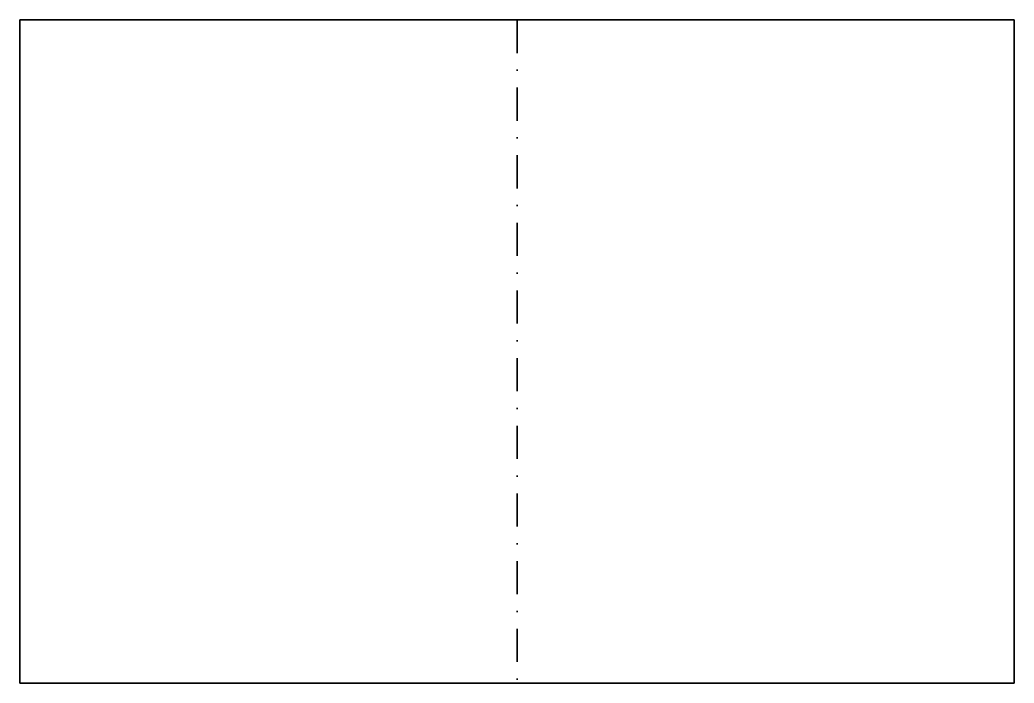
# Model space of a CAD drawing. Header units: millimetres. Extents: x -75 to 0, y 0 to 50.
import ezdxf

# ---------------------------------------------------------------- set-up
doc = ezdxf.new("R2010")
doc.units = ezdxf.units.MM
doc.header["$LTSCALE"] = 5
doc.linetypes.add('AUSGEZOGEN', pattern=[0])
doc.linetypes.add('DASHDOT', pattern=[1, 0.5, -0.25, 0, -0.25])
doc.layers.add('2', color=7, linetype='Continuous')

msp = doc.modelspace()

# ---------------------------------------------------------------- linework, layer by layer
at = {"layer": '2', "color": 7, "linetype": 'AUSGEZOGEN', "lineweight": 35}
for p, q in [((-75, 50), (0, 50)), ((-75, 0), (-75, 50)), ((0, 50), (0, 0)), ((0, 0), (-75, 0))]:
    msp.add_line(p, q, dxfattribs=at)
at = {"layer": '2', "color": 7, "linetype": 'DASHDOT', "lineweight": 35}
msp.add_line((-37.5, 50), (-37.5, 0), dxfattribs=at)

doc.saveas('drawing.dxf')
